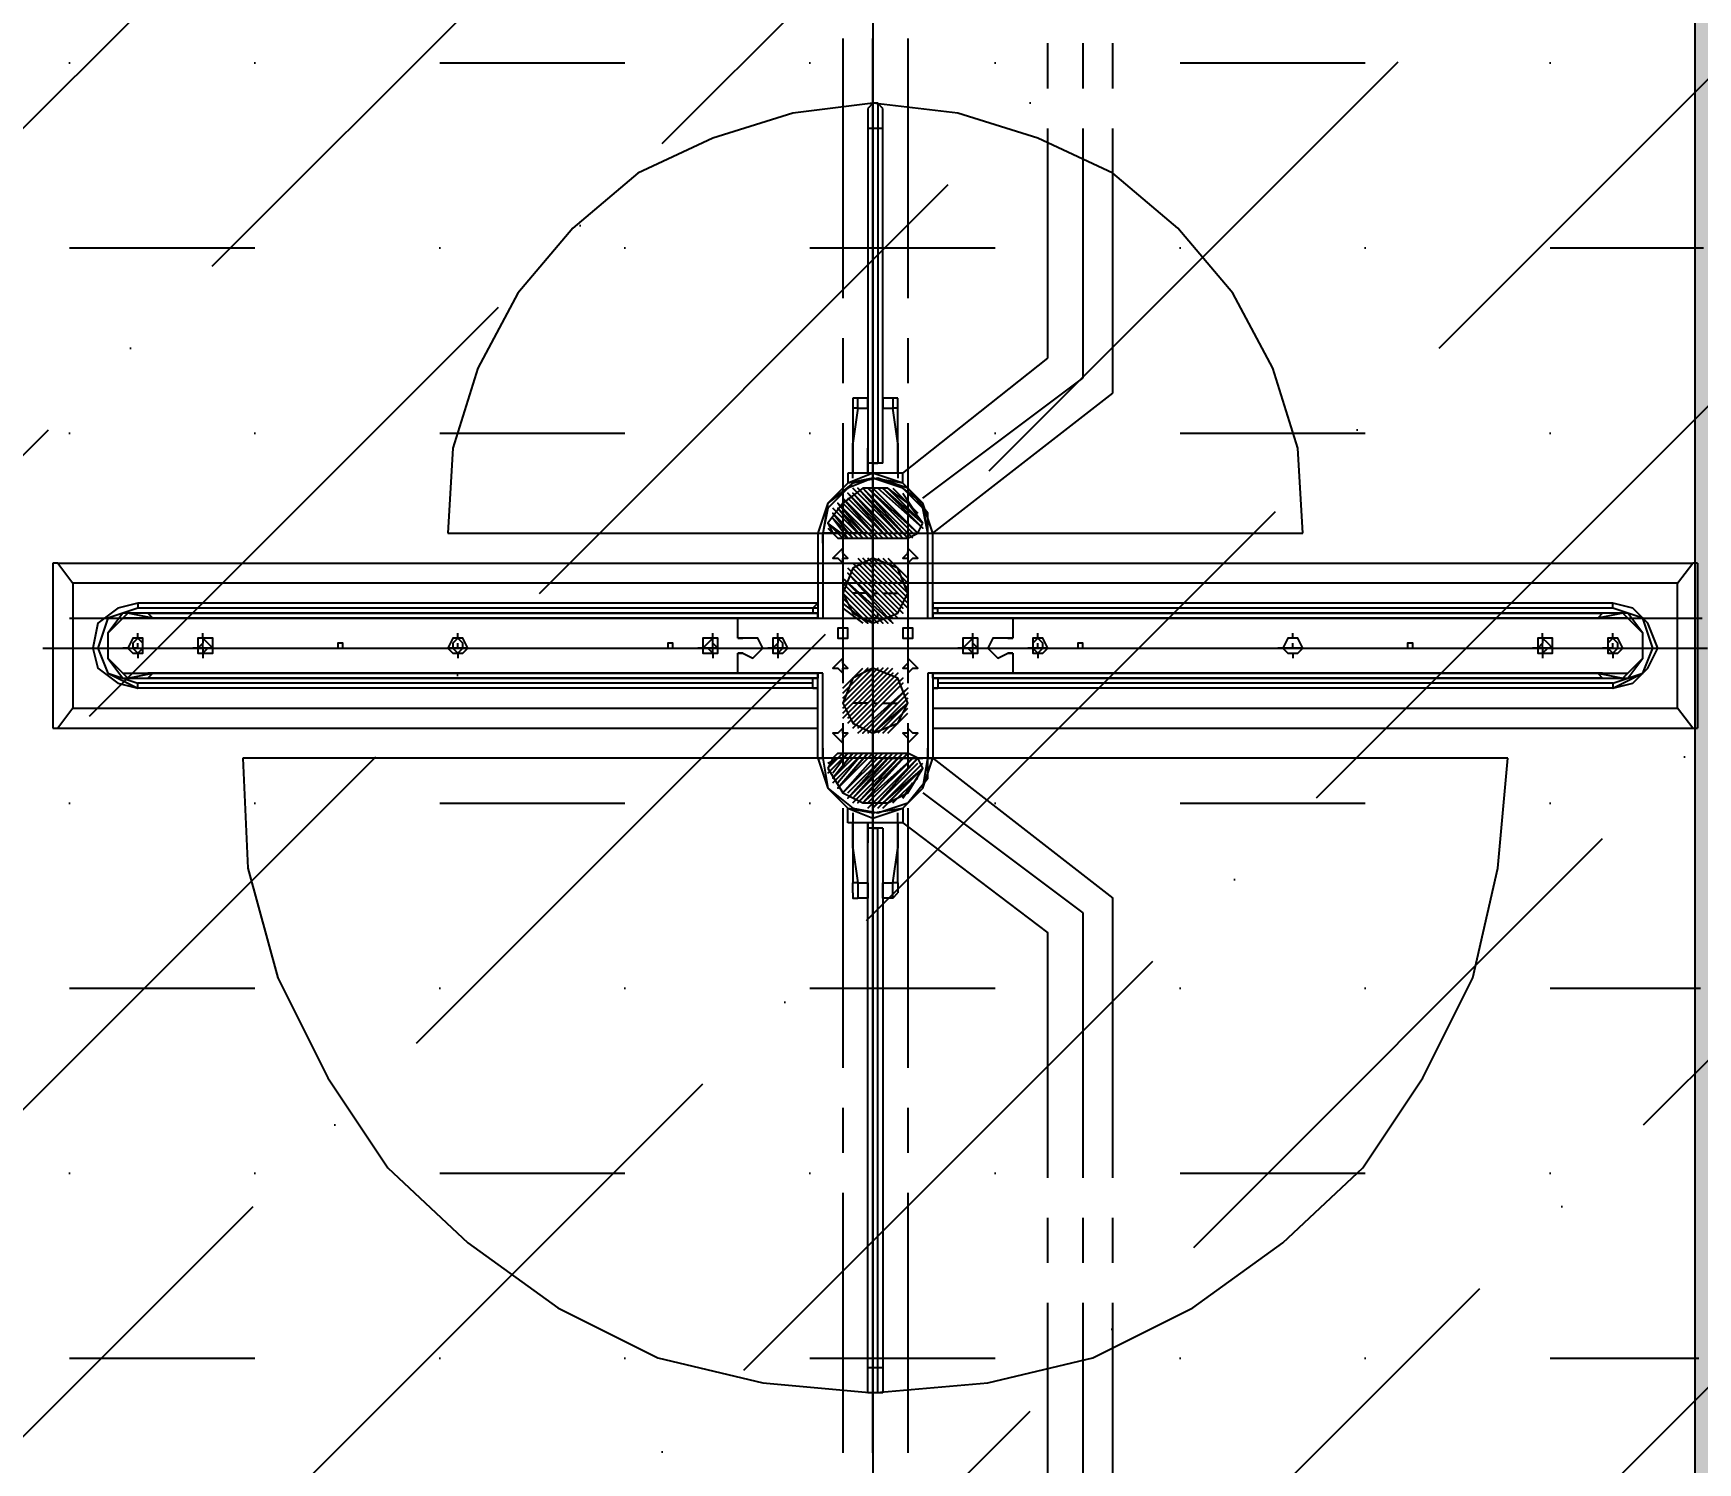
# Model space of a CAD drawing. Header units: millimetres. Extents: x 263321 to 4958806, y 33647 to 987811.
# Drawn here: x 2386989 to 2388132, y 487870 to 488851 of the extents above; entities that cross this region are included whole.
import ezdxf

# ---------------------------------------------------------------- set-up
doc = ezdxf.new("R2010")
doc.units = ezdxf.units.MM
doc.header["$PDMODE"] = 3
for name, color, linetype in [('CEILING TOA', 7, 'Continuous'), ('CH - MAN', 8, 'Continuous'), ('FLOORING TOA', 7, 'Continuous'), ('PARTITION DIM.', 250, 'Continuous'), ('PDF_6', 7, 'Continuous'), ('PDF_AR_01_PARTITION FULL HT', 7, 'Continuous'), ('PDF_BORDTEXT', 7, 'Continuous'), ('PDF_Centre', 7, 'Continuous'), ('PDF_DIMS', 7, 'Continuous'), ('PDF_FLs Combi Centre (N-W)', 7, 'Continuous'), ('PDF_NEW', 7, 'Continuous')]:
    doc.layers.add(name, color=color, linetype=linetype)
doc.layers.add('FURNITURE', color=30, linetype='Continuous', lineweight=5)
doc.styles.get("Standard").update_dxf_attribs({"font": 'arial.ttf'})
doc.styles.add('TEXT @ 150', font='arial.ttf', dxfattribs={"height": 225})
doc.dimstyles.new('DIM @ 150', dxfattribs={"dimtxt": 225, "dimasz": 100, "dimexe": 1, "dimexo": 0, "dimgap": 0.5, "dimtad": 0, "dimdec": 0, "dimzin": 0, "dimdsep": 46, "dimtxsty": 'TEXT @ 150', "dimblk": 'ARCHTICK', "dimcen": -2, "dimclrd": 8, "dimclre": 8, "dimclrt": 7, "dimadec": 0, "dimazin": 0, "dimtfac": 1, "dimtdec": 0, "dimtofl": 0, "dimtmove": 0, "dimatfit": 3, "dimldrblk": 'OPEN90', "dimfxl": 1, "dimtolj": 1, "dimtzin": 0, "dimlwd": -1, "dimlwe": -1, "dimarcsym": 0})

# ---------------------------------------------------------------- blocks, each defined once
blk = doc.blocks.new('G$C45963954')
at = {"layer": 'PDF_6', "color": 6, "true_color": 0xff00ff}
for points in [[(944.8, 689.5), (919.3, 660.3), (948.5, 689.5), (919.3, 656.7)], [(919.3, 667.6), (937.6, 685.8)], [(919.3, 663.9), (941.2, 685.8)], [(952.1, 685.8), (919.3, 649.4), (952.1, 682.2)], [(955.8, 682.2), (919.3, 645.7), (955.8, 678.5), (919.3, 642.1), (955.8, 674.9), (919.3, 638.4)], [(923, 674.9), (933.9, 682.2)], [(1149.1, 638.4), (1112.7, 674.9), (1149.1, 642.1), (1112.7, 678.5), (1149.1, 645.7), (1116.3, 682.2), (1149.1, 649.4)], [(1152.8, 649.4), (1116.3, 685.8), (1152.8, 653), (1120, 685.8)], [(1152.8, 656.7), (1120, 689.5)], [(1152.8, 660.3), (1123.6, 689.5), (1149.1, 660.3)], [(1149.1, 663.9), (1127.3, 685.8)], [(1149.1, 667.6), (1130.9, 685.8)], [(1145.5, 674.9), (1134.5, 682.2)], [(955.8, 671.2), (923, 638.4), (955.8, 667.6), (923, 634.8), (955.8, 663.9), (926.6, 634.8)], [(970.4, 663.9), (985, 678.5)], [(970.4, 660.3), (988.6, 678.5)], [(970.4, 656.7), (992.3, 678.5)], [(970.4, 642.1), (1006.9, 678.5)], [(974, 667.6), (981.3, 674.9)], [(977.7, 638.4), (1010.5, 671.2)], [(1090.8, 638.4), (1057.9, 671.2)], [(1098.1, 642.1), (1065.2, 678.5), (1098.1, 645.7), (1065.2, 678.5)], [(1072.5, 678.5), (1098.1, 653), (1076.2, 678.5), (1098.1, 656.7)], [(1098.1, 660.3), (1079.8, 678.5)], [(1098.1, 663.9), (1083.5, 678.5)], [(1094.4, 667.6), (1087.1, 674.9)], [(1141.8, 634.8), (1112.7, 663.9), (1145.5, 634.8), (1112.7, 667.6), (1145.5, 638.4), (1112.7, 671.2)], [(955.8, 660.3), (926.6, 631.1), (955.8, 656.7), (930.3, 631.1)], [(1014.2, 667.6), (981.3, 634.8), (1017.8, 667.6), (985, 631.1), (1017.8, 663.9), (985, 631.1)], [(1087.1, 631.1), (1050.6, 667.6)], [(1141.8, 631.1), (1112.7, 656.7), (1141.8, 631.1), (1112.7, 660.3)], [(955.8, 653), (930.3, 627.5), (955.8, 649.4), (933.9, 627.5), (955.8, 645.7), (933.9, 623.8)], [(995.9, 631.1), (1017.8, 653)], [(999.6, 631.1), (1017.8, 649.4), (1003.2, 631.1)], [(1006.9, 631.1), (1017.8, 645.7)], [(1072.5, 631.1), (1050.6, 653)], [(1065.2, 631.1), (1050.6, 645.7)], [(1138.2, 627.5), (1112.7, 649.4), (1138.2, 627.5), (1112.7, 653)], [(1134.5, 623.8), (1112.7, 645.7), (1134.5, 627.5)], [(955.8, 642.1), (937.6, 623.8), (955.8, 638.4), (941.2, 623.8), (955.8, 634.8), (944.8, 620.2), (955.8, 631.1)], [(1130.9, 623.8), (1112.7, 638.4), (1130.9, 623.8), (1112.7, 642.1)], [(1127.3, 620.2), (1112.7, 634.8), (1127.3, 623.8)], [(948.5, 620.2), (955.8, 627.5)], [(1123.6, 620.2), (1112.7, 631.1)], [(1120, 620.2), (1116.3, 627.5)], [(1120, 623.8), (1116.3, 623.8)]]:
    blk.add_lwpolyline(points, dxfattribs=at)
for points in [[(919.3, 653), (952.1, 685.8)], [(970.4, 653), (995.9, 678.5)], [(970.4, 649.4), (999.6, 678.5)], [(970.4, 645.7), (1003.2, 678.5)], [(974, 642.1), (1006.9, 674.9)], [(974, 638.4), (1010.5, 674.9)], [(977.7, 634.8), (1014.2, 671.2)], [(1090.8, 634.8), (1054.3, 671.2)], [(1094.4, 638.4), (1057.9, 674.9)], [(1094.4, 642.1), (1061.6, 674.9)], [(1098.1, 649.4), (1068.9, 678.5)], [(988.6, 631.1), (1017.8, 660.3)], [(992.3, 631.1), (1017.8, 656.7)], [(1083.5, 631.1), (1050.6, 663.9)], [(1079.8, 631.1), (1050.6, 660.3)], [(1076.2, 631.1), (1050.6, 656.7)], [(1087.1, 634.8), (1054.3, 667.6)], [(1068.9, 631.1), (1050.6, 649.4)]]:
    blk.add_lwpolyline(points, close=True, dxfattribs=at)
at = {"layer": 'PDF_AR_01_PARTITION FULL HT', "color": 2, "true_color": 0xffff00}
blk.add_lwpolyline([(120.4, 653), (2247.2, 653)], dxfattribs=at)
at = {"layer": 'PDF_BORDTEXT', "color": 2, "true_color": 0xffff00}
for points in [[(952.1, 342.9), (952.1, 966.7)], [(638.4, 653), (952.1, 653)], [(1579.6, 653), (1116.3, 653)]]:
    blk.add_lwpolyline(points, dxfattribs=at)
at = {"layer": 'PDF_Centre', "color": 8, "true_color": 0x808080}
for points in [[(627.5, 828.1), (594.6, 828.1)], [(850, 828.1), (656.7, 828.1)], [(952.1, 696.8), (850, 828.1)], [(1116.3, 696.8), (1218.5, 828.1)], [(1422.7, 828.1), (1218.5, 828.1)], [(1484.8, 828.1), (1451.9, 828.1)], [(1703.6, 828.1), (1513.9, 828.1)], [(594.6, 806.2), (627.5, 806.2)], [(656.7, 806.2), (839.1, 806.2)], [(926.6, 689.5), (839.1, 806.2)], [(1141.8, 689.5), (1229.4, 806.2)], [(1229.4, 806.2), (1422.7, 806.2)], [(1451.9, 806.2), (1484.8, 806.2)], [(1513.9, 806.2), (1703.6, 806.2)], [(627.5, 780.7), (594.6, 780.7)], [(824.5, 780.7), (656.7, 780.7)], [(908.4, 674.9), (824.5, 780.7)], [(1163.7, 674.9), (1244, 780.7)], [(1422.7, 780.7), (1244, 780.7)], [(1484.8, 780.7), (1451.9, 780.7)], [(1703.6, 780.7), (1513.9, 780.7)], [(591, 678.5), (780.7, 678.5)], [(809.9, 678.5), (842.7, 678.5)], [(871.9, 678.5), (1061.6, 678.5)], [(1090.8, 678.5), (1123.6, 678.5)], [(1152.8, 678.5), (1342.5, 678.5)], [(1371.7, 678.5), (1404.5, 678.5)], [(1433.7, 678.5), (1623.4, 678.5)], [(780.7, 653), (591, 653)], [(842.7, 653), (809.9, 653)], [(1061.6, 653), (871.9, 653)], [(1123.6, 653), (1090.8, 653)], [(1342.5, 653), (1152.8, 653)], [(1404.5, 653), (1371.7, 653)], [(1623.4, 653), (1433.7, 653)], [(591, 631.1), (780.7, 631.1)], [(809.9, 631.1), (842.7, 631.1)], [(871.9, 631.1), (1061.6, 631.1)], [(1090.8, 631.1), (1123.6, 631.1)], [(1152.8, 631.1), (1342.5, 631.1)], [(1371.7, 631.1), (1404.5, 631.1)], [(1433.7, 631.1), (1623.4, 631.1)]]:
    blk.add_lwpolyline(points, dxfattribs=at)
at = {"layer": 'PDF_DIMS', "color": 4, "true_color": 0x00ffff}
blk.add_lwpolyline([(1036.1, 47.4), (1036.1, 1262.2)], dxfattribs=at)
at = {"layer": 'PDF_FLs Combi Centre (N-W)', "color": 2}
for points in [[(974, 1254.9), (974, 1251.3)], [(974, 1254.9), (1094.4, 1254.9)], [(988.6, 1240.3), (974, 1251.3)], [(974, 58.4), (974, 1251.3)], [(1094.4, 1251.3), (1079.8, 1240.3)], [(1094.4, 1251.3), (1094.4, 1254.9)], [(1094.4, 696.8), (1094.4, 1251.3)], [(1079.8, 1240.3), (988.6, 1240.3)], [(988.6, 1240.3), (988.6, 69.3)], [(1079.8, 696.8), (1079.8, 1240.3)], [(1061.6, 1192.9), (1054.3, 1214.8), (1036.1, 1222.1), (1014.2, 1214.8), (1006.9, 1192.9)], [(1057.9, 1185.6), (1057.9, 1203.9), (1043.3, 1214.8), (1025.1, 1214.8), (1010.5, 1203.9), (1010.5, 1185.6)], [(1054.3, 1182), (1057.9, 1200.2), (1043.3, 1214.8), (1025.1, 1214.8), (1010.5, 1200.2), (1014.2, 1182)], [(1054.3, 1185.6), (1054.3, 1203.9), (1043.3, 1214.8), (1025.1, 1214.8), (1014.2, 1203.9), (1014.2, 1185.6)], [(1054.3, 1185.6), (1054.3, 1203.9), (1043.3, 1214.8), (1025.1, 1214.8), (1014.2, 1203.9), (1014.2, 1185.6)], [(1006.9, 1192.9), (1006.9, 700.4)], [(1061.6, 1192.9), (1061.6, 700.4)], [(1010.5, 1185.6), (1014.2, 1182)], [(1010.5, 696.8), (1010.5, 1185.6)], [(1014.2, 755.2), (1014.2, 1185.6)], [(1014.2, 1182), (1014.2, 1185.6)], [(1014.2, 1182), (1014.2, 1178.3)], [(1014.2, 1182), (1014.2, 1178.3)], [(1014.2, 1182), (1014.2, 696.8)], [(1054.3, 1185.6), (1054.3, 755.2)], [(1054.3, 1185.6), (1054.3, 1182)], [(1054.3, 1182), (1057.9, 1185.6)], [(1054.3, 1178.3), (1054.3, 1182)], [(1054.3, 696.8), (1054.3, 1182)], [(1054.3, 1178.3), (1054.3, 1182)], [(1057.9, 1185.6), (1057.9, 696.8)], [(1057.9, 1171), (1057.9, 715)], [(1036.1, 1149.1), (1036.1, 1138.2)], [(1116.3, 193.3), (1196.6, 197), (1276.8, 218.9), (1349.8, 255.4), (1415.5, 299.1), (1470.2, 357.5), (1517.6, 423.2), (1554.1, 496.1), (1572.3, 572.7), (1579.6, 653), (1572.3, 736.9), (1554.1, 813.5), (1517.6, 886.5), (1470.2, 952.1), (1415.5, 1010.5), (1349.8, 1054.3), (1276.8, 1090.8), (1196.6, 1109), (1116.3, 1116.3)], [(1116.3, 1116.3), (1116.3, 193.3)], [(952.1, 966.7), (890.1, 963.1), (831.8, 944.8), (777, 915.7), (729.6, 875.5), (689.5, 828.1), (663.9, 773.4), (645.7, 715), (638.4, 653), (645.7, 594.6), (663.9, 536.3), (689.5, 481.5), (729.6, 434.1), (777, 394), (831.8, 364.8), (890.1, 346.6), (952.1, 342.9)], [(1036.1, 966.7), (1036.1, 952.1)], [(1036.1, 780.7), (1036.1, 769.7)], [(1014.2, 755.2), (1028.8, 755.2)], [(1014.2, 554.5), (1014.2, 755.2)], [(1014.2, 755.2), (1028.8, 755.2)], [(1028.8, 751.5), (1028.8, 755.2)], [(1028.8, 755.2), (1028.8, 751.5)], [(1039.7, 755.2), (1054.3, 755.2)], [(1039.7, 755.2), (1039.7, 751.5)], [(1039.7, 751.5), (1039.7, 755.2)], [(1039.7, 755.2), (1054.3, 755.2)], [(1054.3, 755.2), (1054.3, 693.1)], [(1028.8, 751.5), (1028.8, 744.2), (1028.8, 740.6), (1036.1, 736.9), (1039.7, 740.6), (1043.3, 744.2), (1039.7, 751.5)], [(1028.8, 751.5), (1028.8, 744.2), (1028.8, 740.6), (1036.1, 736.9), (1039.7, 740.6), (1043.3, 744.2), (1039.7, 751.5)], [(1036.1, 729.6), (1036.1, 718.7)], [(1057.9, 715), (1057.9, 711.4)], [(952.1, 696.8), (930.3, 689.5), (915.7, 674.9), (908.4, 653), (915.7, 634.8), (930.3, 620.2), (952.1, 612.9)], [(952.1, 693.1), (933.9, 689.5), (919.3, 674.9), (912, 653), (919.3, 634.8), (933.9, 620.2), (952.1, 616.5)], [(952.1, 693.1), (930.3, 689.5), (915.7, 674.9), (912, 653), (915.7, 634.8), (930.3, 620.2), (952.1, 616.5)], [(952.1, 693.1), (930.3, 689.5), (919.3, 674.9), (912, 653), (919.3, 634.8), (930.3, 620.2), (952.1, 616.5)], [(959.4, 693.1), (937.6, 693.1), (919.3, 678.5), (912, 656.7), (915.7, 638.4), (930.3, 620.2), (952.1, 616.5)], [(1014.2, 696.8), (952.1, 696.8)], [(1014.2, 693.1), (952.1, 693.1)], [(1014.2, 693.1), (952.1, 693.1)], [(959.4, 693.1), (952.1, 693.1)], [(959.4, 693.1), (955.8, 693.1)], [(1003.2, 696.8), (1006.9, 696.8), (1006.9, 700.4)], [(1010.5, 700.4), (1006.9, 700.4)], [(1010.5, 700.4), (1010.5, 696.8)], [(1010.5, 696.8), (1014.2, 696.8)], [(1057.9, 696.8), (1054.3, 696.8)], [(1054.3, 696.8), (1116.3, 696.8)], [(1054.3, 693.1), (1116.3, 693.1)], [(1054.3, 693.1), (1116.3, 693.1)], [(1057.9, 700.4), (1057.9, 696.8)], [(1057.9, 700.4), (1065.2, 700.4)], [(1065.2, 696.8), (1065.2, 700.4)], [(1109, 693.1), (1116.3, 693.1)], [(1109, 693.1), (1112.7, 693.1)], [(1112.7, 693.1), (1109, 693.1)], [(1112.7, 693.1), (1109, 693.1)], [(1116.3, 616.5), (1138.2, 620.2), (1152.8, 638.4), (1156.4, 656.7), (1149.1, 678.5), (1130.9, 693.1), (1112.7, 693.1)], [(1116.3, 612.9), (1138.2, 620.2), (1152.8, 634.8), (1160.1, 653), (1152.8, 674.9), (1138.2, 689.5), (1116.3, 696.8)], [(1116.3, 616.5), (1138.2, 620.2), (1152.8, 634.8), (1156.4, 653), (1152.8, 674.9), (1138.2, 689.5), (1116.3, 693.1)], [(1116.3, 616.5), (1138.2, 620.2), (1152.8, 634.8), (1156.4, 653), (1152.8, 674.9), (1138.2, 689.5), (1116.3, 693.1)], [(1116.3, 616.5), (1138.2, 620.2), (1152.8, 634.8), (1156.4, 653), (1152.8, 674.9), (1138.2, 689.5), (1116.3, 693.1)], [(944.8, 689.5), (930.3, 678.5), (919.3, 663.9), (919.3, 645.7), (930.3, 631.1), (944.8, 620.2)], [(955.8, 678.5), (952.1, 685.8), (944.8, 689.5)], [(1123.6, 689.5), (1116.3, 685.8), (1112.7, 678.5)], [(1123.6, 620.2), (1141.8, 631.1), (1149.1, 645.7), (1149.1, 663.9), (1141.8, 678.5), (1123.6, 689.5)], [(860.9, 671.2), (857.3, 671.2), (853.6, 671.2)], [(853.6, 671.2), (853.6, 667.6)], [(886.5, 671.2), (860.9, 671.2)], [(908.4, 671.2), (886.5, 671.2)], [(915.7, 674.9), (908.4, 674.9)], [(908.4, 674.9), (908.4, 671.2)], [(908.4, 671.2), (908.4, 638.4)], [(955.8, 627.5), (955.8, 678.5)], [(1112.7, 627.5), (1112.7, 678.5)], [(1152.8, 674.9), (1163.7, 674.9)], [(1163.7, 674.9), (1163.7, 671.2)], [(1163.7, 671.2), (1163.7, 638.4)], [(1163.7, 671.2), (1182, 671.2)], [(1207.5, 671.2), (1182, 671.2)], [(1207.5, 671.2), (1211.2, 671.2), (1214.8, 671.2)], [(1218.5, 667.6), (1214.8, 671.2)], [(642.1, 660.3), (638.4, 656.7)], [(638.4, 656.7), (656.7, 656.7)], [(638.4, 656.7), (638.4, 653)], [(638.4, 656.7), (901.1, 656.7)], [(656.7, 660.3), (642.1, 660.3)], [(901.1, 660.3), (642.1, 660.3)], [(853.6, 667.6), (853.6, 660.3)], [(853.6, 660.3), (860.9, 660.3)], [(890.1, 660.3), (860.9, 660.3)], [(901.1, 660.3), (901.1, 656.7)], [(901.1, 660.3), (901.1, 656.7)], [(901.1, 656.7), (901.1, 653)], [(901.1, 653), (901.1, 656.7)], [(1014.2, 656.7), (1010.5, 656.7)], [(1014.2, 656.7), (1014.2, 653)], [(1167.4, 660.3), (1561.4, 660.3)], [(1167.4, 660.3), (1167.4, 656.7)], [(1167.4, 660.3), (1167.4, 656.7)], [(1561.4, 656.7), (1167.4, 656.7)], [(1167.4, 656.7), (1167.4, 653)], [(1167.4, 653), (1167.4, 656.7)], [(1178.3, 660.3), (1207.5, 660.3)], [(1218.5, 660.3), (1207.5, 660.3)], [(1218.5, 667.6), (1218.5, 660.3)], [(1561.4, 660.3), (1579.6, 660.3)], [(1579.6, 656.7), (1561.4, 656.7)], [(1579.6, 660.3), (1579.6, 656.7)], [(1579.6, 656.7), (1579.6, 653)], [(656.7, 653), (638.4, 653)], [(638.4, 653), (642.1, 649.4)], [(901.1, 653), (638.4, 653)], [(642.1, 649.4), (656.7, 649.4)], [(642.1, 649.4), (901.1, 649.4)], [(853.6, 649.4), (853.6, 642.1)], [(860.9, 649.4), (853.6, 649.4)], [(860.9, 649.4), (908.4, 649.4)], [(908.4, 649.4), (890.1, 649.4)], [(901.1, 653), (901.1, 649.4)], [(901.1, 653), (901.1, 649.4)], [(1014.2, 653), (1010.5, 653)], [(1207.5, 649.4), (1163.7, 649.4)], [(1163.7, 649.4), (1178.3, 649.4)], [(1167.4, 653), (1561.4, 653)], [(1167.4, 653), (1167.4, 649.4)], [(1167.4, 653), (1167.4, 649.4)], [(1561.4, 649.4), (1167.4, 649.4)], [(1207.5, 649.4), (1218.5, 649.4)], [(1218.5, 649.4), (1218.5, 642.1)], [(1561.4, 653), (1579.6, 653)], [(1579.6, 649.4), (1561.4, 649.4)], [(1579.6, 653), (1579.6, 649.4)], [(853.6, 642.1), (853.6, 638.4)], [(853.6, 638.4), (857.3, 638.4), (860.9, 638.4)], [(860.9, 638.4), (886.5, 638.4)], [(886.5, 638.4), (908.4, 638.4)], [(908.4, 638.4), (908.4, 634.8)], [(908.4, 634.8), (915.7, 634.8)], [(1163.7, 634.8), (1152.8, 634.8)], [(1163.7, 638.4), (1163.7, 634.8)], [(1182, 638.4), (1163.7, 638.4)], [(1182, 638.4), (1207.5, 638.4)], [(1214.8, 638.4), (1211.2, 638.4), (1207.5, 638.4)], [(1214.8, 638.4), (1218.5, 638.4), (1218.5, 642.1)], [(944.8, 620.2), (952.1, 623.8), (955.8, 627.5)], [(1112.7, 627.5), (1116.3, 623.8), (1123.6, 620.2)], [(952.1, 616.5), (1014.2, 616.5)], [(952.1, 616.5), (1014.2, 616.5)], [(952.1, 616.5), (959.4, 616.5)], [(959.4, 616.5), (955.8, 616.5), (952.1, 616.5)], [(952.1, 612.9), (1014.2, 612.9)], [(955.8, 616.5), (959.4, 616.5)], [(1006.9, 609.2), (1003.2, 612.9)], [(1006.9, 609.2), (1010.5, 609.2)], [(1006.9, 609.2), (1006.9, 116.7)], [(1010.5, 612.9), (1010.5, 609.2)], [(1014.2, 612.9), (1010.5, 612.9)], [(1010.5, 124), (1010.5, 612.9)], [(1014.2, 612.9), (1014.2, 127.7)], [(1116.3, 616.5), (1054.3, 616.5)], [(1054.3, 616.5), (1054.3, 554.5)], [(1116.3, 616.5), (1054.3, 616.5)], [(1054.3, 127.7), (1054.3, 612.9)], [(1054.3, 612.9), (1057.9, 612.9)], [(1116.3, 612.9), (1054.3, 612.9)], [(1057.9, 612.9), (1057.9, 609.2)], [(1057.9, 612.9), (1057.9, 124)], [(1061.6, 609.2), (1057.9, 609.2)], [(1061.6, 609.2), (1061.6, 116.7)], [(1065.2, 609.2), (1061.6, 609.2)], [(1065.2, 609.2), (1065.2, 612.9)], [(1079.8, 69.3), (1079.8, 612.9)], [(1094.4, 58.4), (1094.4, 612.9)], [(1116.3, 616.5), (1109, 616.5)], [(1112.7, 616.5), (1109, 616.5)], [(1109, 616.5), (1112.7, 616.5)], [(1109, 616.5), (1112.7, 616.5)], [(1112.7, 616.5), (1116.3, 616.5)], [(1057.9, 598.3), (1057.9, 594.6)], [(1036.1, 591), (1036.1, 580)], [(1057.9, 594.6), (1057.9, 138.6)], [(1039.7, 558.2), (1043.3, 565.5), (1039.7, 569.1), (1036.1, 572.7), (1028.8, 569.1), (1028.8, 565.5), (1028.8, 558.2)], [(1039.7, 558.2), (1043.3, 565.5), (1039.7, 569.1), (1036.1, 572.7), (1028.8, 569.1), (1028.8, 565.5), (1028.8, 558.2)], [(1014.2, 124), (1014.2, 554.5)], [(1028.8, 554.5), (1014.2, 554.5)], [(1028.8, 554.5), (1014.2, 554.5)], [(1028.8, 554.5), (1028.8, 558.2)], [(1028.8, 558.2), (1028.8, 554.5)], [(1039.7, 558.2), (1039.7, 554.5)], [(1039.7, 554.5), (1039.7, 558.2)], [(1054.3, 554.5), (1039.7, 554.5)], [(1054.3, 554.5), (1039.7, 554.5)], [(1054.3, 554.5), (1054.3, 124)], [(1036.1, 539.9), (1036.1, 529)], [(1036.1, 357.5), (1036.1, 342.9)], [(1036.1, 171.5), (1036.1, 160.5)], [(1014.2, 127.7), (1010.5, 109.4), (1025.1, 94.8), (1043.3, 94.8), (1057.9, 109.4), (1054.3, 127.7)], [(1014.2, 127.7), (1010.5, 124)], [(1010.5, 124), (1010.5, 105.8), (1025.1, 94.8), (1043.3, 94.8), (1057.9, 105.8), (1057.9, 124)], [(1014.2, 131.3), (1014.2, 127.7)], [(1014.2, 124), (1014.2, 127.7)], [(1014.2, 124), (1014.2, 105.8), (1025.1, 94.8), (1043.3, 94.8), (1054.3, 105.8), (1054.3, 124)], [(1014.2, 124), (1014.2, 105.8), (1025.1, 94.8), (1043.3, 94.8), (1054.3, 105.8), (1054.3, 124)], [(1054.3, 127.7), (1054.3, 131.3)], [(1054.3, 127.7), (1054.3, 124)], [(1057.9, 124), (1054.3, 127.7)], [(1006.9, 116.7), (1014.2, 94.8), (1036.1, 87.6), (1054.3, 94.8), (1061.6, 116.7)], [(988.6, 69.3), (1079.8, 69.3)], [(1079.8, 69.3), (1094.4, 58.4)], [(974, 54.7), (1094.4, 54.7)], [(1094.4, 54.7), (1094.4, 58.4)]]:
    blk.add_lwpolyline(points, dxfattribs=at)
at = {"layer": 'PDF_FLs Combi Centre (N-W)', "color": 8, "true_color": 0x808080}
for points in [[(1065.2, 1192.9), (1061.6, 1207.5), (1050.6, 1218.5), (1036.1, 1225.8), (1017.8, 1218.5), (1006.9, 1207.5), (1003.2, 1192.9)], [(1065.2, 1192.9), (1054.3, 1214.8), (1036.1, 1222.1), (1014.2, 1214.8), (1006.9, 1192.9)], [(1006.9, 1192.9), (1003.2, 1192.9)], [(1003.2, 1192.9), (1003.2, 696.8)], [(1006.9, 1192.9), (1006.9, 696.8)], [(1061.6, 1192.9), (1065.2, 1192.9)], [(1065.2, 1192.9), (1065.2, 696.8)], [(1065.2, 1192.9), (1065.2, 696.8)], [(1010.5, 1185.6), (1010.5, 696.8)], [(1014.2, 696.8), (1014.2, 1182)], [(1054.3, 1182), (1054.3, 696.8)], [(1057.9, 696.8), (1057.9, 1185.6)], [(952.1, 693.1), (952.1, 696.8)], [(1116.3, 693.1), (1116.3, 696.8)], [(860.9, 671.2), (860.9, 667.6)], [(886.5, 671.2), (860.9, 667.6)], [(886.5, 671.2), (908.4, 671.2)], [(908.4, 671.2), (912, 671.2)], [(1163.7, 671.2), (1156.4, 671.2)], [(1182, 671.2), (1163.7, 671.2)], [(1207.5, 667.6), (1182, 671.2)], [(1207.5, 671.2), (1207.5, 667.6)], [(656.7, 660.3), (656.7, 656.7)], [(656.7, 656.7), (656.7, 653)], [(853.6, 667.6), (857.3, 667.6), (860.9, 667.6)], [(860.9, 660.3), (860.9, 667.6)], [(1218.5, 667.6), (1214.8, 667.6), (1211.2, 667.6), (1207.5, 667.6)], [(1207.5, 660.3), (1207.5, 667.6)], [(1561.4, 660.3), (1561.4, 656.7)], [(1561.4, 656.7), (1561.4, 653)], [(656.7, 653), (656.7, 649.4)], [(860.9, 642.1), (860.9, 649.4)], [(1207.5, 642.1), (1207.5, 649.4)], [(1561.4, 653), (1561.4, 649.4)], [(860.9, 642.1), (857.3, 642.1), (853.6, 642.1)], [(860.9, 642.1), (886.5, 638.4)], [(860.9, 642.1), (860.9, 638.4)], [(908.4, 638.4), (886.5, 638.4)], [(912, 638.4), (908.4, 638.4)], [(1156.4, 638.4), (1163.7, 638.4)], [(1163.7, 638.4), (1182, 638.4)], [(1182, 638.4), (1207.5, 642.1)], [(1207.5, 642.1), (1211.2, 642.1), (1214.8, 642.1), (1218.5, 642.1)], [(1207.5, 642.1), (1207.5, 638.4)], [(952.1, 612.9), (952.1, 616.5)], [(1003.2, 612.9), (1003.2, 116.7)], [(1006.9, 612.9), (1006.9, 116.7)], [(1010.5, 612.9), (1010.5, 124)], [(1014.2, 127.7), (1014.2, 612.9)], [(1054.3, 612.9), (1054.3, 127.7)], [(1057.9, 124), (1057.9, 612.9)], [(1065.2, 612.9), (1065.2, 116.7)], [(1065.2, 612.9), (1065.2, 116.7)], [(1116.3, 612.9), (1116.3, 616.5)], [(1003.2, 116.7), (1006.9, 116.7)], [(1003.2, 116.7), (1006.9, 102.1), (1017.8, 87.6), (1036.1, 83.9), (1050.6, 87.6), (1061.6, 102.1), (1065.2, 116.7)], [(1006.9, 116.7), (1014.2, 94.8), (1036.1, 87.6), (1054.3, 94.8), (1065.2, 116.7)], [(1065.2, 116.7), (1061.6, 116.7)]]:
    blk.add_lwpolyline(points, dxfattribs=at)
at = {"layer": 'PDF_FLs Combi Centre (N-W)', "color": 2}
for points in [[(1039.7, 1192.9), (1039.7, 1196.6), (1036.1, 1200.2), (1028.8, 1196.6), (1028.8, 1192.9), (1028.8, 1189.3), (1036.1, 1189.3), (1039.7, 1189.3)], [(1039.7, 1192.9), (1036.1, 1196.6), (1032.4, 1196.6), (1028.8, 1192.9), (1032.4, 1189.3), (1036.1, 1189.3)], [(1039.7, 1141.8), (1039.7, 1149.1), (1036.1, 1149.1), (1028.8, 1149.1), (1028.8, 1141.8), (1028.8, 1138.2), (1036.1, 1138.2), (1039.7, 1138.2)], [(1039.7, 1141.8), (1036.1, 1145.5), (1036.1, 1149.1), (1032.4, 1145.5), (1028.8, 1141.8), (1032.4, 1141.8), (1036.1, 1138.2), (1036.1, 1141.8)], [(1036.1, 1043.3), (1036.1, 1047), (1032.4, 1047), (1032.4, 1043.3)], [(1039.7, 959.4), (1039.7, 963.1), (1036.1, 966.7), (1028.8, 963.1), (1028.8, 959.4), (1028.8, 955.8), (1036.1, 952.1), (1039.7, 955.8)], [(1036.1, 806.2), (1032.4, 806.2), (1032.4, 802.6), (1036.1, 802.6)], [(1039.7, 773.4), (1039.7, 777), (1036.1, 780.7), (1028.8, 777), (1028.8, 773.4), (1028.8, 769.7), (1036.1, 769.7), (1039.7, 769.7)], [(1039.7, 773.4), (1036.1, 777), (1032.4, 777), (1028.8, 773.4), (1032.4, 769.7), (1036.1, 769.7)], [(1039.7, 726), (1039.7, 729.6), (1036.1, 729.6), (1028.8, 729.6), (1028.8, 726), (1028.8, 718.7), (1036.1, 718.7), (1039.7, 718.7)], [(1039.7, 726), (1036.1, 726), (1036.1, 729.6), (1032.4, 726), (1028.8, 726), (1032.4, 722.3), (1036.1, 718.7), (1036.1, 722.3)], [(974, 678.5), (970.4, 682.2), (970.4, 685.8), (966.7, 682.2), (963.1, 678.5), (966.7, 678.5), (970.4, 674.9), (970.4, 678.5)], [(1028.8, 678.5), (1028.8, 682.2), (1025.1, 682.2), (1021.5, 682.2), (1021.5, 678.5), (1021.5, 674.9), (1025.1, 674.9), (1028.8, 674.9)], [(1054.3, 678.5), (1050.6, 682.2), (1050.6, 685.8), (1047, 682.2), (1043.3, 678.5), (1047, 678.5), (1050.6, 674.9), (1050.6, 678.5)], [(1105.4, 678.5), (1101.7, 682.2), (1098.1, 685.8), (1098.1, 682.2), (1094.4, 678.5), (1098.1, 678.5), (1098.1, 674.9), (1101.7, 678.5)], [(1017.8, 653), (1010.5, 671.2), (995.9, 678.5), (977.7, 671.2), (970.4, 653), (977.7, 638.4), (995.9, 631.1), (1010.5, 638.4)], [(1098.1, 653), (1090.8, 671.2), (1076.2, 678.5), (1057.9, 671.2), (1050.6, 653), (1057.9, 638.4), (1076.2, 631.1), (1090.8, 638.4)], [(974, 631.1), (970.4, 631.1), (970.4, 634.8), (966.7, 631.1), (963.1, 631.1), (966.7, 627.5), (970.4, 623.8), (970.4, 627.5)], [(1028.8, 631.1), (1028.8, 634.8), (1025.1, 634.8), (1021.5, 634.8), (1021.5, 631.1), (1021.5, 627.5), (1025.1, 627.5), (1028.8, 627.5)], [(1054.3, 631.1), (1050.6, 631.1), (1050.6, 634.8), (1047, 631.1), (1043.3, 631.1), (1047, 627.5), (1050.6, 623.8), (1050.6, 627.5)], [(1105.4, 631.1), (1101.7, 631.1), (1098.1, 634.8), (1098.1, 631.1), (1094.4, 631.1), (1098.1, 627.5), (1098.1, 623.8), (1101.7, 627.5)], [(1039.7, 583.7), (1039.7, 587.3), (1036.1, 591), (1028.8, 587.3), (1028.8, 583.7), (1028.8, 580), (1036.1, 580), (1039.7, 580)], [(1039.7, 583.7), (1036.1, 587.3), (1032.4, 587.3), (1028.8, 583.7), (1032.4, 583.7), (1036.1, 580), (1036.1, 583.7)], [(1039.7, 536.3), (1039.7, 539.9), (1036.1, 539.9), (1028.8, 539.9), (1028.8, 536.3), (1028.8, 529), (1036.1, 529), (1039.7, 529)], [(1039.7, 536.3), (1036.1, 536.3), (1036.1, 539.9), (1032.4, 536.3), (1028.8, 536.3), (1032.4, 532.6), (1036.1, 529), (1036.1, 532.6)], [(1036.1, 503.4), (1036.1, 507.1), (1032.4, 507.1), (1032.4, 503.4)], [(1039.7, 350.2), (1039.7, 353.9), (1036.1, 357.5), (1028.8, 353.9), (1028.8, 350.2), (1028.8, 346.6), (1036.1, 342.9), (1039.7, 346.6)], [(1039.7, 350.2), (1036.1, 353.9), (1032.4, 353.9), (1028.8, 350.2), (1032.4, 346.6), (1036.1, 346.6)], [(1036.1, 266.3), (1032.4, 266.3), (1032.4, 262.7), (1036.1, 262.7)], [(1039.7, 164.2), (1039.7, 171.5), (1036.1, 171.5), (1028.8, 171.5), (1028.8, 164.2), (1028.8, 160.5), (1036.1, 160.5), (1039.7, 160.5)], [(1039.7, 164.2), (1036.1, 167.8), (1036.1, 171.5), (1032.4, 167.8), (1028.8, 164.2), (1032.4, 164.2), (1036.1, 160.5), (1036.1, 164.2)], [(1039.7, 116.7), (1039.7, 120.4), (1036.1, 120.4), (1028.8, 120.4), (1028.8, 116.7), (1028.8, 113.1), (1036.1, 109.4), (1039.7, 113.1)], [(1039.7, 116.7), (1036.1, 120.4), (1032.4, 120.4), (1028.8, 116.7), (1032.4, 113.1), (1036.1, 113.1)]]:
    blk.add_lwpolyline(points, close=True, dxfattribs=at)
at = {"layer": 'PDF_FLs Combi Centre (N-W)', "color": 2, "true_color": 0xffff00}
for points in [[(974, 58.4), (988.6, 69.3)], [(974, 58.4), (974, 54.7)]]:
    blk.add_lwpolyline(points, dxfattribs=at)
at = {"layer": 'PDF_NEW', "color": 6, "true_color": 0xff00ff}
for points in [[(1036.1, 1200.2), (1036.1, 1203.9)], [(1028.8, 1192.9), (1025.1, 1192.9)], [(1036.1, 1192.9), (1032.4, 1192.9)], [(1036.1, 1192.9), (1036.1, 1196.6)], [(1036.1, 1192.9), (1036.1, 1189.3)], [(1039.7, 1192.9), (1043.3, 1192.9)], [(1036.1, 1189.3), (1036.1, 1185.6)], [(1028.8, 1141.8), (1025.1, 1141.8)], [(1036.1, 1141.8), (1032.4, 1141.8)], [(1036.1, 1149.1), (1036.1, 1152.8)], [(1036.1, 1141.8), (1036.1, 1145.5)], [(1039.7, 1141.8), (1043.3, 1141.8)], [(1036.1, 1138.2), (1036.1, 1134.5)], [(1036.1, 963.1), (1036.1, 966.7)], [(1036.1, 959.4), (1036.1, 963.1)], [(1028.8, 959.4), (1025.1, 959.4)], [(1036.1, 959.4), (1032.4, 959.4)], [(1036.1, 959.4), (1036.1, 955.8)], [(1036.1, 955.8), (1036.1, 948.5)], [(1039.7, 959.4), (1043.3, 959.4)], [(1036.1, 780.7), (1036.1, 784.3)], [(1028.8, 773.4), (1025.1, 773.4)], [(1036.1, 773.4), (1032.4, 773.4)], [(1036.1, 773.4), (1036.1, 777)], [(1036.1, 769.7), (1036.1, 766.1)], [(1039.7, 773.4), (1043.3, 773.4)], [(1036.1, 729.6), (1036.1, 733.3)], [(1028.8, 726), (1025.1, 726)], [(1036.1, 726), (1032.4, 726)], [(1036.1, 726), (1036.1, 722.3)], [(1036.1, 718.7), (1036.1, 715)], [(1039.7, 726), (1043.3, 726)], [(1028.8, 583.7), (1025.1, 583.7)], [(1036.1, 583.7), (1032.4, 583.7)], [(1036.1, 591), (1036.1, 594.6)], [(1036.1, 583.7), (1036.1, 587.3)], [(1039.7, 583.7), (1043.3, 583.7)], [(1036.1, 580), (1036.1, 576.4)], [(1028.8, 536.3), (1025.1, 536.3)], [(1036.1, 536.3), (1032.4, 536.3)], [(1036.1, 539.9), (1036.1, 543.6)], [(1036.1, 536.3), (1036.1, 532.6)], [(1039.7, 536.3), (1043.3, 536.3)], [(1036.1, 529), (1036.1, 525.3)], [(1036.1, 353.9), (1036.1, 361.2)], [(1036.1, 350.2), (1036.1, 353.9)], [(1028.8, 350.2), (1025.1, 350.2)], [(1036.1, 350.2), (1032.4, 350.2)], [(1036.1, 350.2), (1036.1, 346.6)], [(1036.1, 346.6), (1036.1, 342.9)], [(1039.7, 350.2), (1043.3, 350.2)], [(1036.1, 171.5), (1036.1, 175.1)], [(1028.8, 164.2), (1025.1, 164.2)], [(1036.1, 164.2), (1032.4, 164.2)], [(1036.1, 164.2), (1036.1, 167.8)], [(1036.1, 160.5), (1036.1, 156.9)], [(1039.7, 164.2), (1043.3, 164.2)], [(1036.1, 120.4), (1036.1, 124)], [(1028.8, 116.7), (1025.1, 116.7)], [(1036.1, 116.7), (1032.4, 116.7)], [(1036.1, 116.7), (1036.1, 113.1)], [(1036.1, 109.4), (1036.1, 105.8)], [(1039.7, 116.7), (1043.3, 116.7)]]:
    blk.add_lwpolyline(points, dxfattribs=at)
at = {"layer": 'PDF_NEW', "color": 2}
for points in [[(944.8, 689.5), (930.3, 678.5), (919.3, 663.9), (919.3, 645.7), (930.3, 631.1), (944.8, 620.2)], [(955.8, 678.5), (952.1, 685.8), (944.8, 689.5)], [(952.1, 660.3), (952.1, 689.5)], [(1123.6, 689.5), (1116.3, 685.8), (1112.7, 678.5)], [(1116.3, 660.3), (1116.3, 689.5)], [(1123.6, 620.2), (1141.8, 631.1), (1149.1, 645.7), (1149.1, 663.9), (1141.8, 678.5), (1123.6, 689.5)], [(955.8, 627.5), (955.8, 678.5)], [(995.9, 660.3), (995.9, 671.2)], [(1076.2, 660.3), (1076.2, 671.2)], [(1112.7, 627.5), (1112.7, 678.5)], [(952.1, 653), (952.1, 656.7)], [(995.9, 653), (995.9, 656.7)], [(1076.2, 653), (1076.2, 656.7)], [(1116.3, 653), (1116.3, 656.7)], [(948.5, 653), (915.7, 653)], [(952.1, 653), (948.5, 653)], [(952.1, 653), (955.8, 653)], [(952.1, 649.4), (952.1, 616.5)], [(955.8, 653), (988.6, 653)], [(988.6, 653), (981.3, 653)], [(995.9, 653), (992.3, 653)], [(995.9, 649.4), (995.9, 638.4)], [(999.6, 653), (1010.5, 653)], [(1068.9, 653), (1057.9, 653)], [(1076.2, 653), (1072.5, 653)], [(1076.2, 649.4), (1076.2, 638.4)], [(1079.8, 653), (1090.8, 653)], [(1112.7, 653), (1079.8, 653)], [(1116.3, 653), (1120, 653)], [(1116.3, 649.4), (1116.3, 616.5)], [(1123.6, 653), (1152.8, 653)], [(944.8, 620.2), (952.1, 623.8), (955.8, 627.5)], [(1112.7, 627.5), (1116.3, 623.8), (1123.6, 620.2)], [(1028.8, 583.7), (1025.1, 583.7)], [(1036.1, 583.7), (1032.4, 583.7)], [(1036.1, 591), (1036.1, 594.6)], [(1036.1, 583.7), (1036.1, 587.3)], [(1039.7, 583.7), (1043.3, 583.7)], [(1036.1, 580), (1036.1, 576.4)]]:
    blk.add_lwpolyline(points, dxfattribs=at)
for points in [[(1017.8, 653), (1010.5, 671.2), (995.9, 678.5), (977.7, 671.2), (970.4, 653), (977.7, 638.4), (995.9, 631.1), (1010.5, 638.4)], [(1098.1, 653), (1090.8, 671.2), (1076.2, 678.5), (1057.9, 671.2), (1050.6, 653), (1057.9, 638.4), (1076.2, 631.1), (1090.8, 638.4)]]:
    blk.add_lwpolyline(points, close=True, dxfattribs=at)
blk = doc.blocks.new('_ArchTick')
at = {"color": 0, "linetype": 'ByBlock', "const_width": 0.15}
blk.add_lwpolyline([(-0.5, -0.5), (0.5, 0.5)], dxfattribs=at)
blk = doc.blocks.new('*D607')
at = {"layer": 'Defpoints', "color": 0, "transparency": 16777216}
for p in [(2388031.6, 489283.1), (2388131.6, 489289.1), (2388031.6, 489092)]:
    blk.add_point(p, dxfattribs=at)
at = {"layer": 'PARTITION DIM.', "color": 8, "transparency": 16777216}
for p, q in [((2388031.6, 489283.1), (2388031.6, 489091)), ((2388131.6, 489289.1), (2388131.6, 489091)), ((2388131.6, 489092), (2388031.6, 489092)), ((2388081.6, 489092), (2388197, 488707.3)), ((2388197, 488707.3), (2388198, 488707.3))]:
    blk.add_line(p, q, dxfattribs=at)
at = {"layer": 'PARTITION DIM.', "color": 8, "transparency": 16777216, "xscale": 100, "yscale": 100, "zscale": 100, "rotation": 180}
blk.add_blockref('_ArchTick', (2388031.6, 489092), dxfattribs=at)
at = {"layer": 'PARTITION DIM.', "color": 8, "transparency": 16777216, "xscale": 100, "yscale": 100, "zscale": 100}
blk.add_blockref('_ArchTick', (2388131.6, 489092), dxfattribs=at)
at = {"layer": 'PARTITION DIM.', "color": 7, "transparency": 16777216, "insert": (2388462.5, 488707.3), "char_height": 250, "attachment_point": 5}
blk.add_mtext('\\A1;100', dxfattribs=at)
blk = doc.blocks.new('_Open90')
at = {"color": 0, "linetype": 'ByBlock'}
for p, q in [((-0.5, 0.5), (0, 0)), ((0, 0), (-1, 0)), ((0, 0), (-0.5, -0.5))]:
    blk.add_line(p, q, dxfattribs=at)

msp = doc.modelspace()

# ---------------------------------------------------------------- hatches: boundary and pattern name
at = {"layer": 'CEILING TOA', "true_color": 0x939598}
h = msp.add_hatch(dxfattribs=at)
h.set_pattern_fill('ANSI36', color=252, scale=50)
h.set_pattern_definition([(45, (13069.08, -8478.74), (84.189901, 308.696304), [396.875, -79.375, 0, -79.375])])
edge = h.paths.add_edge_path(flags=16)
edge.add_arc((2382015.7, 488133.1), 250, 180, 270)
edge.add_line((2382015.7, 487883.1), (2386115.6, 487883.1))
edge.add_arc((2386115.6, 488133.1), 250, 270, 360)
edge.add_line((2386365.6, 488133.1), (2386365.6, 489532.6))
edge.add_arc((2386115.6, 489532.6), 250, 0, 90)
edge.add_line((2386115.6, 489782.6), (2382015.7, 489782.6))
edge.add_arc((2382015.7, 489532.6), 250, 90, 180)
edge.add_line((2381765.7, 489532.6), (2381765.7, 488133.1))
h.paths.add_polyline_path([(2384751.6, 492578), (2380561, 492578), (2380551.6, 489283.1), (2380445.5, 489283.1), (2380445.5, 487283.1), (2394411.6, 487283.1), (2394411.6, 489289.9), (2388031.6, 489289.5), (2388031.6, 490383.1), (2385751.6, 490383.1), (2384751.6, 490383.1)])
at = {"layer": 'FLOORING TOA', "true_color": 0xc7c8ca}
h = msp.add_hatch(dxfattribs=at)
h.set_pattern_fill('EARTH', color=9, scale=120)
edge = h.paths.add_edge_path()
edge.add_line((2399150.3, 470683.1), (2406751.6, 470683.1))
edge.add_line((2406751.6, 470683.1), (2406751.6, 489283.1))
edge.add_line((2406751.6, 489283.1), (2406777, 491421.9))
edge.add_line((2406777, 491421.9), (2410711.6, 491383.1))
edge.add_line((2410711.6, 491383.1), (2410711.6, 490662.8))
edge.add_line((2410711.6, 490662.8), (2412251.6, 490662.8))
edge.add_line((2412251.6, 490662.8), (2412251.6, 491383.1))
edge.add_line((2412251.6, 491383.1), (2413501.6, 491383.1))
edge.add_line((2413501.6, 491383.1), (2413501.6, 490641.9))
edge.add_line((2413501.6, 490641.9), (2414541.6, 490641.9))
edge.add_line((2414541.6, 490641.9), (2414541.6, 491383.1))
edge.add_line((2414541.6, 491383.1), (2419059.8, 491383.1))
edge.add_line((2419059.8, 491383.1), (2419290.9, 492883.1))
edge.add_line((2419290.9, 492883.1), (2413191.6, 492883.1))
edge.add_line((2413191.6, 492883.1), (2413191.6, 495458.2))
edge.add_line((2413191.6, 495458.2), (2416206.2, 495458.2))
edge.add_line((2416206.2, 495458.2), (2416206.2, 496558.2))
edge.add_line((2416206.2, 496558.2), (2413191.6, 496558.2))
edge.add_line((2413191.6, 496558.2), (2413191.6, 498963.1))
edge.add_line((2413191.6, 498963.1), (2411651.6, 498963.1))
edge.add_line((2411651.6, 498963.1), (2411651.6, 492883.1))
edge.add_line((2411651.6, 492883.1), (2404451.6, 492883.1))
edge.add_line((2404451.6, 492883.1), (2404452.6, 502283.1))
edge.add_line((2404452.6, 502283.1), (2402951.6, 502283.1))
edge.add_line((2402951.6, 502283.1), (2402951.4, 497183.5))
edge.add_line((2402951.4, 497183.5), (2402951.6, 497133.1))
edge.add_line((2402951.6, 497133.1), (2399951.6, 497133.1))
edge.add_line((2399951.6, 497133.1), (2399951.6, 505326.9))
edge.add_arc((2397396.4, -38564.5), 543897.4, 89.730828, 95.307778)
edge.add_line((2347082.8, 503000.8), (2347082.9, 472483.1))
edge.add_line((2347082.9, 472483.1), (2343851.6, 472483.1))
edge.add_line((2343851.6, 472483.1), (2343851.6, 458383.2))
edge.add_line((2343851.6, 458383.2), (2354252.4, 458383.2))
edge.add_line((2354252.4, 458383.2), (2354252.7, 455753.4))
edge.add_arc((2374151.3, 141679.3), 314703.8, 88.069715, 93.625218, ccw=False)
edge.add_line((2384751.6, 456204.5), (2384751.6, 459200.3))
edge.add_line((2384751.6, 459200.3), (2394751.8, 459200.3))
edge.add_line((2394751.8, 459200.3), (2394749.6, 457484.3))
edge.add_line((2394749.6, 457484.3), (2395751.6, 457483.1))
edge.add_line((2395751.6, 457483.1), (2395751.6, 458383.1))
edge.add_line((2395751.6, 458383.1), (2396651.6, 458383.1))
edge.add_line((2396651.6, 458383.1), (2396651.6, 459197.4))
edge.add_line((2396651.6, 459197.4), (2399811.2, 459198))
edge.add_line((2399811.2, 459198), (2399811.2, 460833.1))
edge.add_line((2399811.2, 460833.1), (2398551.6, 460833.1))
edge.add_line((2398551.6, 460833.1), (2398551.6, 466883.1))
edge.add_line((2398551.6, 466883.1), (2403551.7, 466883.1))
edge.add_line((2403551.7, 466883.1), (2403551.7, 465533.1))
edge.add_line((2403551.7, 465533.1), (2407851.7, 465533.1))
edge.add_line((2407851.7, 465533.1), (2407851.7, 460783.1))
edge.add_line((2407851.7, 460783.1), (2409491.6, 460783.1))
edge.add_line((2409491.6, 460783.1), (2409496.3, 466883.1))
edge.add_line((2409496.3, 466883.1), (2415285.8, 466883.1))
edge.add_line((2415285.8, 466883.1), (2415516.9, 468383.1))
edge.add_line((2415516.9, 468383.1), (2399151.6, 468383.1))
edge.add_arc((2399151.6, 468983.1), 600, 180.0002, 269.9977, ccw=False)
edge.add_line((2398551.6, 468983.1), (2398551.6, 470083.1))
edge.add_arc((2399151.6, 470083.1), 600, 90.125, 179.9999, ccw=False)
edge = h.paths.add_edge_path(flags=16)
edge.add_line((2350804.3, 495933.1), (2349254.3, 495933.1))
edge.add_arc((2349254.3, 495533.1), 400, 90.0003, 179.7889)
edge.add_line((2348854.3, 495534.5), (2348854.3, 492844.4))
edge.add_line((2348854.3, 492844.4), (2350804.3, 492844.4))
edge.add_line((2350804.3, 492844.4), (2350804.3, 495933.1))
h.paths.add_polyline_path([(2380451.6, 495933.1), (2394411.6, 495933.1), (2394411.6, 489283.1), (2388129.7, 489289.9), (2388129.7, 487283.1), (2379984.7, 487283), (2379984.7, 489283.1), (2380551.6, 489283.1)], flags=16)
edge = h.paths.add_edge_path(flags=16)
edge.add_line((2404951.6, 487283.1), (2348951.6, 487283.1))
edge.add_arc((2348951.6, 486983.1), 300, 90, 179.997)
edge.add_line((2348651.6, 486983.1), (2348650.9, 472483.1))
edge.add_line((2348650.9, 472483.1), (2404951.6, 472483.1))
edge.add_line((2404951.6, 472483.1), (2404951.6, 487283.1))
h.paths.add_polyline_path([(2396751.6, 460833.1), (2396751.6, 464283.1)], flags=16)
at = {"layer": 'FLOORING TOA', "true_color": 0xddb3d4}
h = msp.add_hatch(dxfattribs=at)
h.set_pattern_fill('MUDST', color=254, scale=20)
h.set_pattern_definition([(0, (14400.26, 69222.26), (254, 127), [127, -127, 0, -127, 0, -127])])
h.paths.add_polyline_path([(2380552, 492582), (2384751.6, 492582), (2384758.1, 490383.1), (2388142.7, 490384.8), (2388129.7, 487286.6), (2379984.7, 487283.1), (2379981.2, 489282.9), (2380551.6, 489287.4)])

# ---------------------------------------------------------------- linework, layer by layer
at = {"layer": 'CH - MAN', "color": 18, "true_color": 0x000000}
msp.add_lwpolyline([(2380451.6, 495933.1), (2394411.6, 495933.1), (2394411.6, 489283.1), (2388129.7, 489289.1), (2388129.7, 487282.2), (2379984.7, 487283), (2379984.7, 489283.1), (2380451.6, 489287.4)], close=True, dxfattribs=at)
at = {"layer": 'FLOORING TOA'}
msp.add_lwpolyline([(2380451.6, 495933.1), (2394411.6, 495933.1), (2394411.6, 489283.1), (2388129.7, 489289.9), (2388129.7, 487283.1), (2379984.7, 487283), (2379984.7, 489283.1), (2380551.6, 489283.1)], close=True, dxfattribs=at)

# ---------------------------------------------------------------- block references
at = {"layer": 'FURNITURE', "xscale": 0.9403759089606419, "yscale": 0.9403759089606419, "zscale": 0.9403759089606419, "rotation": 270}
msp.add_blockref('G$C45963954', (2386951.5, 489403.1), dxfattribs=at)

# ---------------------------------------------------------------- dimensions: what is measured, and where the dimension line sits
at = {"layer": 'PARTITION DIM.'}
dim = msp.add_linear_dim(base=(2388031.6, 489092), p1=(2388131.6, 489289.1), p2=(2388031.6, 489283.1), dimstyle='DIM @ 150', override={"dimtxt": 250, "dimtxsty": 'Standard', "dimtmove": 1, "dimarcsym": 1}, dxfattribs=at)
dim.commit()
dim.dimension.update_dxf_attribs({"geometry": '*D607', "text_midpoint": (2388198.5, 488707.3)})

doc.saveas('drawing.dxf')
